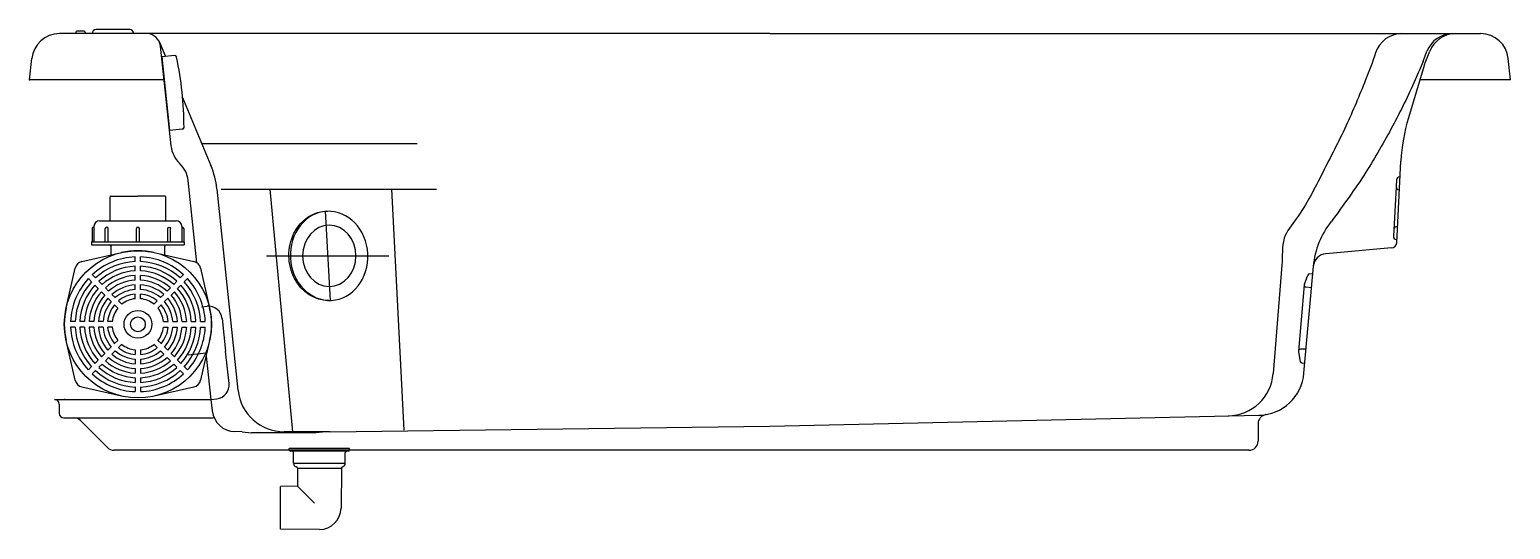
# Model space of a CAD drawing. Header units: millimetres. Extents: x -1244.33 to -1242.73, y 2221.32 to 2221.86.
import ezdxf

# ---------------------------------------------------------------- set-up
doc = ezdxf.new("R2010")
doc.units = ezdxf.units.MM
doc.header["$LTSCALE"] = 10
doc.layers.add('jacuzzi', color=1, linetype='Continuous')

msp = doc.modelspace()

# ---------------------------------------------------------------- linework, layer by layer
at = {"layer": 'jacuzzi'}
for p, q in [((-1244.2769, 2221.8568), (-1244.2769, 2221.8552)), ((-1244.2679, 2221.8578), (-1244.2759, 2221.8578)), ((-1244.2669, 2221.8568), (-1244.2669, 2221.8552)), ((-1244.2187, 2221.8595), (-1244.2551, 2221.8595)), ((-1243.5269, 2221.8552), (-1244.2947, 2221.8552)), ((-1244.2669, 2221.8552), (-1244.2769, 2221.8552)), ((-1244.2144, 2221.8552), (-1244.2594, 2221.8552)), ((-1244.1866, 2221.846), (-1244.1801, 2221.8304)), ((-1244.1741, 2221.7339), (-1244.1855, 2221.8418)), ((-1243.5269, 2221.8552), (-1242.759, 2221.8552)), ((-1244.3269, 2221.8052), (-1244.3246, 2221.8282)), ((-1244.1701, 2221.8315), (-1244.1842, 2221.83)), ((-1244.1842, 2221.83), (-1244.1759, 2221.7504)), ((-1242.8726, 2221.8344), (-1242.8726, 2221.8344)), ((-1242.8213, 2221.8252), (-1242.817, 2221.8362)), ((-1242.7269, 2221.8052), (-1242.7292, 2221.8282)), ((-1242.8197, 2221.822), (-1242.8255, 2221.8026)), ((-1244.1816, 2221.8052), (-1244.3269, 2221.8052)), ((-1242.8255, 2221.8026), (-1242.837, 2221.7644)), ((-1242.7269, 2221.8052), (-1242.8247, 2221.8052)), ((-1244.1616, 2221.7862), (-1244.1309, 2221.7127)), ((-1244.1618, 2221.7519), (-1244.1759, 2221.7504)), ((-1244.1618, 2221.7519), (-1244.162, 2221.7519)), ((-1244.1409, 2221.7365), (-1243.9083, 2221.7365)), ((-1242.8497, 2221.6294), (-1242.8451, 2221.7175)), ((-1244.1462, 2221.6078), (-1244.1556, 2221.6965)), ((-1242.85, 2221.6973), (-1242.8503, 2221.6899)), ((-1242.8465, 2221.7004), (-1242.846, 2221.7004)), ((-1244.1016, 2221.47), (-1244.1244, 2221.6874)), ((-1244.1198, 2221.6874), (-1243.8873, 2221.6874)), ((-1244.0672, 2221.6874), (-1244.0427, 2221.4252)), ((-1243.936, 2221.6874), (-1243.9225, 2221.427)), ((-1242.8503, 2221.6899), (-1242.8531, 2221.6364)), ((-1242.8467, 2221.6864), (-1242.8473, 2221.6864)), ((-1244.0074, 2221.6633), (-1244.0023, 2221.5671)), ((-1242.85, 2221.6329), (-1242.8495, 2221.6329)), ((-1242.8488, 2221.6469), (-1242.8493, 2221.6469)), ((-1242.8552, 2221.6237), (-1242.9262, 2221.6175)), ((-1244.071, 2221.6152), (-1243.9386, 2221.6152)), ((-1242.9737, 2221.6052), (-1242.9831, 2221.4882)), ((-1242.9499, 2221.4887), (-1242.9398, 2221.6039)), ((-1242.9494, 2221.5845), (-1242.9458, 2221.5944)), ((-1242.9405, 2221.5956), (-1242.9435, 2221.5958)), ((-1242.9496, 2221.5838), (-1242.9558, 2221.5123)), ((-1242.9419, 2221.5805), (-1242.9478, 2221.5815)), ((-1244.136, 2221.5102), (-1244.1557, 2221.5081)), ((-1244.1307, 2221.4602), (-1244.136, 2221.5102)), ((-1242.9558, 2221.5116), (-1242.9539, 2221.5012)), ((-1242.9477, 2221.5143), (-1242.9537, 2221.5143)), ((-1242.949, 2221.4991), (-1242.952, 2221.4994)), ((-1244.2999, 2221.4602), (-1244.1307, 2221.4602)), ((-1244.1294, 2221.4477), (-1244.1307, 2221.4602)), ((-1244.2949, 2221.4552), (-1244.2949, 2221.4452)), ((-1244.2899, 2221.4402), (-1244.1299, 2221.4402)), ((-1243.5269, 2221.4313), (-1242.9986, 2221.443)), ((-1244.2428, 2221.4081), (-1244.272, 2221.4373)), ((-1244.0971, 2221.4252), (-1244.1051, 2221.4254)), ((-1244.0971, 2221.4252), (-1244.0871, 2221.4242)), ((-1244.0171, 2221.4242), (-1244.0871, 2221.4242)), ((-1244.0021, 2221.4252), (-1244.0519, 2221.4252)), ((-1244.0071, 2221.4252), (-1244.0171, 2221.4242)), ((-1244.0021, 2221.4252), (-1243.5269, 2221.4313)), ((-1242.9995, 2221.4339), (-1242.9995, 2221.4152)), ((-1243.5269, 2221.4052), (-1244.2357, 2221.4052)), ((-1244.0463, 2221.4057), (-1244.0463, 2221.4072)), ((-1243.9813, 2221.4072), (-1244.0463, 2221.4072)), ((-1243.9828, 2221.4042), (-1244.0448, 2221.4042)), ((-1244.0418, 2221.3912), (-1244.0418, 2221.4027)), ((-1243.9858, 2221.3912), (-1243.9858, 2221.4027)), ((-1243.9813, 2221.4057), (-1243.9813, 2221.4072)), ((-1243.0095, 2221.4052), (-1243.5269, 2221.4052)), ((-1244.0418, 2221.3912), (-1243.9858, 2221.3912)), ((-1244.0375, 2221.3859), (-1244.0373, 2221.3664)), ((-1244.0375, 2221.3859), (-1243.99, 2221.3859)), ((-1243.99, 2221.3859), (-1243.9904, 2221.3428)), ((-1244.0373, 2221.3664), (-1244.0558, 2221.3662)), ((-1244.0558, 2221.3643), (-1244.0558, 2221.3662)), ((-1244.0558, 2221.3216), (-1244.0558, 2221.3648)), ((-1244.0373, 2221.3664), (-1244.019, 2221.348)), ((-1244.0558, 2221.3202), (-1244.0558, 2221.3221)), ((-1244.0138, 2221.3198), (-1244.0558, 2221.3202))]:
    msp.add_line(p, q, dxfattribs=at)
at = {"layer": 'jacuzzi', "ltscale": 0.5}
for p, q in [((-1244.24, 2221.6531), (-1244.24, 2221.6789)), ((-1244.2392, 2221.6797), (-1244.2099, 2221.6797)), ((-1244.1805, 2221.6797), (-1244.2099, 2221.6797)), ((-1244.1798, 2221.6531), (-1244.1798, 2221.6789)), ((-1244.2511, 2221.6531), (-1244.1685, 2221.6531)), ((-1244.2594, 2221.6447), (-1244.2594, 2221.6305)), ((-1244.2579, 2221.6462), (-1244.2578, 2221.6462)), ((-1244.2574, 2221.6468), (-1244.2574, 2221.6313)), ((-1244.2452, 2221.6305), (-1244.2452, 2221.6446)), ((-1244.2421, 2221.6305), (-1244.2421, 2221.6446)), ((-1244.2115, 2221.6305), (-1244.2115, 2221.6446)), ((-1244.2082, 2221.6305), (-1244.2082, 2221.6446)), ((-1244.1776, 2221.6305), (-1244.1776, 2221.6446)), ((-1244.1746, 2221.6305), (-1244.1746, 2221.6446)), ((-1244.1624, 2221.6468), (-1244.1624, 2221.6313)), ((-1244.1619, 2221.6462), (-1244.162, 2221.6462)), ((-1244.1604, 2221.6447), (-1244.1604, 2221.6305)), ((-1244.2704, 2221.6091), (-1244.2275, 2221.6188)), ((-1244.2599, 2221.6305), (-1244.2599, 2221.6272)), ((-1244.2599, 2221.6305), (-1244.1599, 2221.6305)), ((-1244.2599, 2221.6272), (-1244.1599, 2221.6272)), ((-1244.2388, 2221.6163), (-1244.2388, 2221.6257)), ((-1244.1923, 2221.6188), (-1244.1494, 2221.6091)), ((-1244.1809, 2221.6163), (-1244.1809, 2221.6257)), ((-1244.1599, 2221.6305), (-1244.1599, 2221.6272)), ((-1244.2874, 2221.5589), (-1244.2777, 2221.6018)), ((-1244.2129, 2221.609), (-1244.2129, 2221.614)), ((-1244.2129, 2221.599), (-1244.2129, 2221.604)), ((-1244.2069, 2221.609), (-1244.2069, 2221.614)), ((-1244.2069, 2221.599), (-1244.2069, 2221.604)), ((-1244.1421, 2221.6018), (-1244.1324, 2221.5589)), ((-1244.2599, 2221.5871), (-1244.2634, 2221.5906)), ((-1244.2556, 2221.5913), (-1244.2592, 2221.5949)), ((-1244.2486, 2221.5842), (-1244.2521, 2221.5878)), ((-1244.2129, 2221.589), (-1244.2129, 2221.594)), ((-1244.2069, 2221.589), (-1244.2069, 2221.594)), ((-1244.1712, 2221.5842), (-1244.1677, 2221.5878)), ((-1244.1641, 2221.5913), (-1244.1606, 2221.5949)), ((-1244.1599, 2221.5871), (-1244.1564, 2221.5906)), ((-1244.2528, 2221.58), (-1244.2563, 2221.5835)), ((-1244.2457, 2221.5729), (-1244.2493, 2221.5765)), ((-1244.2415, 2221.5772), (-1244.245, 2221.5807)), ((-1244.2386, 2221.5658), (-1244.2422, 2221.5694)), ((-1244.2344, 2221.5701), (-1244.2379, 2221.5736)), ((-1244.2129, 2221.579), (-1244.2129, 2221.584)), ((-1244.2129, 2221.5689), (-1244.2129, 2221.574)), ((-1244.2069, 2221.579), (-1244.2069, 2221.584)), ((-1244.2069, 2221.5689), (-1244.2069, 2221.574)), ((-1244.1854, 2221.5701), (-1244.1818, 2221.5736)), ((-1244.1811, 2221.5658), (-1244.1776, 2221.5694)), ((-1244.1783, 2221.5772), (-1244.1748, 2221.5807)), ((-1244.1741, 2221.5729), (-1244.1705, 2221.5765)), ((-1244.167, 2221.58), (-1244.1634, 2221.5835)), ((-1244.2315, 2221.5587), (-1244.2351, 2221.5623)), ((-1244.2273, 2221.563), (-1244.2308, 2221.5665)), ((-1244.1925, 2221.563), (-1244.1889, 2221.5665)), ((-1244.1882, 2221.5587), (-1244.1847, 2221.5623)), ((-1244.1412, 2221.5602), (-1244.1351, 2221.5608)), ((-1244.2776, 2221.5443), (-1244.2826, 2221.5443)), ((-1244.2776, 2221.5383), (-1244.2826, 2221.5383)), ((-1244.2676, 2221.5443), (-1244.2726, 2221.5443)), ((-1244.2676, 2221.5383), (-1244.2726, 2221.5383)), ((-1244.2576, 2221.5443), (-1244.2626, 2221.5443)), ((-1244.2576, 2221.5383), (-1244.2626, 2221.5383)), ((-1244.2475, 2221.5443), (-1244.2525, 2221.5443)), ((-1244.2475, 2221.5383), (-1244.2525, 2221.5383)), ((-1244.2375, 2221.5443), (-1244.2425, 2221.5443)), ((-1244.2375, 2221.5383), (-1244.2425, 2221.5383)), ((-1244.1823, 2221.5443), (-1244.1773, 2221.5443)), ((-1244.1823, 2221.5383), (-1244.1773, 2221.5383)), ((-1244.1722, 2221.5443), (-1244.1672, 2221.5443)), ((-1244.1722, 2221.5383), (-1244.1672, 2221.5383)), ((-1244.1622, 2221.5443), (-1244.1572, 2221.5443)), ((-1244.1622, 2221.5383), (-1244.1572, 2221.5383)), ((-1244.1522, 2221.5443), (-1244.1472, 2221.5443)), ((-1244.1522, 2221.5383), (-1244.1472, 2221.5383)), ((-1244.1422, 2221.5443), (-1244.1372, 2221.5443)), ((-1244.1422, 2221.5383), (-1244.1372, 2221.5383)), ((-1244.1188, 2221.5474), (-1244.1151, 2221.5124)), ((-1244.2777, 2221.4808), (-1244.2874, 2221.5237)), ((-1244.2315, 2221.5239), (-1244.2351, 2221.5204)), ((-1244.1882, 2221.5239), (-1244.1847, 2221.5204)), ((-1244.1324, 2221.5237), (-1244.1421, 2221.4808)), ((-1244.2457, 2221.5097), (-1244.2493, 2221.5062)), ((-1244.2415, 2221.5055), (-1244.245, 2221.502)), ((-1244.2386, 2221.5168), (-1244.2422, 2221.5133)), ((-1244.2344, 2221.5126), (-1244.2379, 2221.509)), ((-1244.2273, 2221.5197), (-1244.2308, 2221.5161)), ((-1244.2129, 2221.5137), (-1244.2129, 2221.5087)), ((-1244.2069, 2221.5137), (-1244.2069, 2221.5087)), ((-1244.1925, 2221.5197), (-1244.1889, 2221.5161)), ((-1244.1854, 2221.5126), (-1244.1818, 2221.509)), ((-1244.1811, 2221.5168), (-1244.1776, 2221.5133)), ((-1244.1783, 2221.5055), (-1244.1748, 2221.502)), ((-1244.1741, 2221.5097), (-1244.1705, 2221.5062)), ((-1244.1114, 2221.4774), (-1244.1151, 2221.5124)), ((-1244.2599, 2221.4956), (-1244.2634, 2221.492)), ((-1244.2556, 2221.4913), (-1244.2592, 2221.4878)), ((-1244.2528, 2221.5027), (-1244.2563, 2221.4991)), ((-1244.2486, 2221.4984), (-1244.2521, 2221.4949)), ((-1244.2129, 2221.5037), (-1244.2129, 2221.4987)), ((-1244.2129, 2221.4937), (-1244.2129, 2221.4886)), ((-1244.2069, 2221.5037), (-1244.2069, 2221.4987)), ((-1244.2069, 2221.4937), (-1244.2069, 2221.4886)), ((-1244.1712, 2221.4984), (-1244.1677, 2221.4949)), ((-1244.167, 2221.5027), (-1244.1634, 2221.4991)), ((-1244.1641, 2221.4913), (-1244.1606, 2221.4878)), ((-1244.1599, 2221.4956), (-1244.1564, 2221.492)), ((-1244.2275, 2221.4638), (-1244.2704, 2221.4735)), ((-1244.2129, 2221.4836), (-1244.2129, 2221.4786)), ((-1244.2129, 2221.4736), (-1244.2129, 2221.4686)), ((-1244.2069, 2221.4836), (-1244.2069, 2221.4786)), ((-1244.2069, 2221.4736), (-1244.2069, 2221.4686)), ((-1244.1494, 2221.4735), (-1244.1923, 2221.4638)), ((-1244.1307, 2221.4602), (-1244.1246, 2221.4609))]:
    msp.add_line(p, q, dxfattribs=at)
for radius in [0.0795, 0.015, 0.008]:
    msp.add_circle((-1244.2099, 2221.5413), radius, dxfattribs=at)
at = {"layer": 'jacuzzi'}
for centre, radius, start, end in [((-1244.2759, 2221.8568), 0.001, 90, 180), ((-1244.2679, 2221.8568), 0.001, 0, 90), ((-1244.2551, 2221.8552), 0.0043, 90, 180), ((-1244.2187, 2221.8552), 0.0043, 0, 90), ((-1244.2947, 2221.8252), 0.03, 90, 174.2894), ((-1244.2004, 2221.8402), 0.015, 6, 90), ((-1242.844, 2221.8252), 0.03, 90, 162.0973), ((-1242.7891, 2221.8252), 0.03, 90, 158.5447), ((-1242.7861, 2221.8252), 0.03, 90, 158.6689), ((-1242.759, 2221.8252), 0.03, 5.7106, 90), ((-1244.1699, 2221.8295), 0.002, 11.4788, 96), ((-1244.56, 2221.7503), 0.4, 0.5212, 11.4788), ((-1243.4661, 2222.0908), 0.7, 337.4216, 338.6689), ((-1242.6454, 2221.707), 0.2, 163.336, 177), ((-1244.162, 2221.7539), 0.002, 276, 0.5212), ((-1244.1443, 2221.7371), 0.03, 186, 226.7699), ((-1244.1854, 2221.6933), 0.03, 6, 46.7699), ((-1244.214, 2221.678), 0.09, 6, 22.6601), ((-1242.8467, 2221.6971), 0.0033, 87, 177), ((-1242.847, 2221.6897), 0.0033, 177, 266.4081), ((-1242.8502, 2221.596), 0.09, 141.2273, 175), ((-1242.8499, 2221.6362), 0.0033, 177, 267), ((-1242.8495, 2221.6436), 0.0033, 87.5919, 177), ((-1242.9249, 2221.6026), 0.015, 95, 175), ((-1242.8557, 2221.6297), 0.006, 275, 357), ((-1242.8557, 2221.6297), 0.006, 275, 357), ((-1242.9474, 2221.5837), 0.00218, 157.8027, 260), ((-1242.9437, 2221.5937), 0.0022, 85, 160), ((-1242.9537, 2221.5121), 0.00218, 90, 192.1973), ((-1243.033, 2221.4923), 0.05, 271.2702, 355.3812), ((-1242.9997, 2221.493), 0.05, 271.2702, 355), ((-1242.9518, 2221.5016), 0.0022, 190, 265), ((-1244.2999, 2221.4552), 0.005, 0, 90), ((-1244.0519, 2221.4752), 0.05, 186, 270), ((-1244.2899, 2221.4452), 0.005, 180, 270), ((-1244.279, 2221.4302), 0.01, 45, 90), ((-1244.1299, 2221.4452), 0.005, 270, 296.7825), ((-1244.1046, 2221.4504), 0.025, 186, 268.8542), ((-1242.9895, 2221.4339), 0.01, 99.7803, 180), ((-1244.2357, 2221.4152), 0.01, 225, 270), ((-1243.0095, 2221.4152), 0.01, 270, 0), ((-1244.0448, 2221.4057), 0.0015, 180, 270), ((-1244.0433, 2221.4027), 0.0015, 0, 90), ((-1243.9843, 2221.4027), 0.0015, 90, 180), ((-1243.9828, 2221.4057), 0.0015, 270, 0), ((-1244.0379, 2221.3912), 0.0039, 180, 257.8805), ((-1244.039, 2221.3859), 0.0015, 0.5, 77.8805), ((-1243.9885, 2221.3859), 0.0015, 102.1195, 179.5), ((-1243.9897, 2221.3912), 0.0039, 282.1195, 0), ((-1244.0136, 2221.343), 0.0232, 269.5, 359.5)]:
    msp.add_arc(centre, radius, start, end, dxfattribs=at)
at = {"layer": 'jacuzzi', "ltscale": 0.5}
for centre, radius, start, end in [((-1244.2392, 2221.6789), 0.000762, 90, 180), ((-1244.1805, 2221.6789), 0.000762, 0, 90), ((-1244.2511, 2221.6468), 0.0063, 90, 180), ((-1244.1687, 2221.6468), 0.0063, 0, 90), ((-1244.2579, 2221.6447), 0.0015, 90, 180), ((-1244.2578, 2221.6466), 0.0004, 270, 0), ((-1244.2099, 2221.6446), 0.00165, 0, 180), ((-1244.162, 2221.6466), 0.0004, 180, 270), ((-1244.1619, 2221.6447), 0.0015, 0, 90), ((-1244.2581, 2221.6312), 0.000684, 272.0095, 9.8027), ((-1244.2404, 2221.6257), 0.00152, 0, 90), ((-1244.2099, 2221.5413), 0.0795, 77.2042, 102.7958), ((-1244.1794, 2221.6257), 0.00152, 90, 180), ((-1244.1617, 2221.6312), 0.000684, 170.1973, 267.9905), ((-1244.2683, 2221.5997), 0.00965, 102.7958, 167.2042), ((-1244.2099, 2221.5413), 0.0728, 92.3628, 132.6372), ((-1244.2099, 2221.5413), 0.0678, 92.5373, 132.4627), ((-1244.2099, 2221.5413), 0.0628, 92.7396, 132.2604), ((-1244.2099, 2221.5413), 0.0728, 47.3628, 87.6372), ((-1244.2099, 2221.5413), 0.0678, 47.5373, 87.4627), ((-1244.2099, 2221.5413), 0.0628, 47.7396, 87.2604), ((-1244.1515, 2221.5997), 0.00965, 12.7958, 77.2042), ((-1244.2099, 2221.5413), 0.0728, 137.3628, 177.6372), ((-1244.2099, 2221.5413), 0.0678, 137.5373, 177.4627), ((-1244.2099, 2221.5413), 0.0578, 92.9769, 132.0231), ((-1244.2099, 2221.5413), 0.0528, 93.2593, 131.7407), ((-1244.2099, 2221.5413), 0.0478, 93.6009, 131.3991), ((-1244.2099, 2221.5413), 0.0578, 47.9769, 87.0231), ((-1244.2099, 2221.5413), 0.0528, 48.2593, 86.7407), ((-1244.2099, 2221.5413), 0.0478, 48.6009, 86.3991), ((-1244.2099, 2221.5413), 0.0678, 2.5373, 42.4627), ((-1244.2099, 2221.5413), 0.0728, 2.3628, 42.6372), ((-1244.2099, 2221.5413), 0.0628, 137.7396, 177.2604), ((-1244.2099, 2221.5413), 0.0578, 137.9769, 177.0231), ((-1244.2099, 2221.5413), 0.0528, 138.2593, 176.7407), ((-1244.2099, 2221.5413), 0.0478, 138.6009, 176.3991), ((-1244.2099, 2221.5413), 0.0428, 139.0225, 175.9775), ((-1244.2099, 2221.5413), 0.0428, 94.0225, 130.9775), ((-1244.2099, 2221.5413), 0.0378, 94.5561, 130.4439), ((-1244.2099, 2221.5413), 0.0328, 95.2532, 129.7468), ((-1244.2099, 2221.5413), 0.0278, 96.2026, 128.7974), ((-1244.2099, 2221.5413), 0.0428, 49.0225, 85.9775), ((-1244.2099, 2221.5413), 0.0378, 49.5561, 85.4439), ((-1244.2099, 2221.5413), 0.0328, 50.2532, 84.7468), ((-1244.2099, 2221.5413), 0.0278, 51.2026, 83.7974), ((-1244.2099, 2221.5413), 0.0428, 4.0225, 40.9775), ((-1244.2099, 2221.5413), 0.0478, 3.6009, 41.3991), ((-1244.2099, 2221.5413), 0.0528, 3.2593, 41.7407), ((-1244.2099, 2221.5413), 0.0578, 2.9769, 42.0231), ((-1244.2099, 2221.5413), 0.0628, 2.7396, 42.2604), ((-1244.2099, 2221.5413), 0.0795, 167.2042, 192.7958), ((-1244.2099, 2221.5413), 0.0378, 139.5561, 175.4439), ((-1244.2099, 2221.5413), 0.0328, 140.2532, 174.7468), ((-1244.2099, 2221.5413), 0.0278, 141.2026, 173.7974), ((-1244.2099, 2221.5413), 0.0278, 6.2026, 38.7974), ((-1244.2099, 2221.5413), 0.0328, 5.2532, 39.7468), ((-1244.2099, 2221.5413), 0.0378, 4.5561, 40.4439), ((-1244.1337, 2221.5458), 0.015, 6, 95.5), ((-1244.2099, 2221.5413), 0.0795, 347.2042, 12.7958), ((-1244.2099, 2221.5413), 0.0728, 182.3628, 222.6372), ((-1244.2099, 2221.5413), 0.0678, 182.5373, 222.4627), ((-1244.2099, 2221.5413), 0.0628, 182.7396, 222.2604), ((-1244.2099, 2221.5413), 0.0578, 182.9769, 222.0231), ((-1244.2099, 2221.5413), 0.0528, 183.2593, 221.7407), ((-1244.2099, 2221.5413), 0.0478, 183.6009, 221.3991), ((-1244.2099, 2221.5413), 0.0428, 184.0225, 220.9775), ((-1244.2099, 2221.5413), 0.0378, 184.5561, 220.4439), ((-1244.2099, 2221.5413), 0.0328, 185.2532, 219.7468), ((-1244.2099, 2221.5413), 0.0278, 186.2026, 218.7974), ((-1244.2099, 2221.5413), 0.0278, 321.2026, 353.7974), ((-1244.2099, 2221.5413), 0.0328, 320.2532, 354.7468), ((-1244.2099, 2221.5413), 0.0378, 319.5561, 355.4439), ((-1244.2099, 2221.5413), 0.0428, 319.0225, 355.9775), ((-1244.2099, 2221.5413), 0.0478, 318.6009, 356.3991), ((-1244.2099, 2221.5413), 0.0528, 318.2593, 356.7407), ((-1244.2099, 2221.5413), 0.0578, 317.9769, 357.0231), ((-1244.2099, 2221.5413), 0.0628, 317.7396, 357.2604), ((-1244.2099, 2221.5413), 0.0678, 317.5373, 357.4627), ((-1244.2099, 2221.5413), 0.0728, 317.3628, 357.6372), ((-1244.2099, 2221.5413), 0.0478, 228.6009, 266.3991), ((-1244.2099, 2221.5413), 0.0428, 229.0225, 265.9775), ((-1244.2099, 2221.5413), 0.0378, 229.5561, 265.4439), ((-1244.2099, 2221.5413), 0.0328, 230.2532, 264.7468), ((-1244.2099, 2221.5413), 0.0278, 231.2026, 263.7974), ((-1244.2099, 2221.5413), 0.0278, 276.2026, 308.7974), ((-1244.2099, 2221.5413), 0.0328, 275.2532, 309.7468), ((-1244.2099, 2221.5413), 0.0378, 274.5561, 310.4439), ((-1244.2099, 2221.5413), 0.0428, 274.0225, 310.9775), ((-1244.2099, 2221.5413), 0.0478, 273.6009, 311.3991), ((-1244.2099, 2221.5413), 0.0678, 227.5373, 267.4627), ((-1244.2099, 2221.5413), 0.0628, 227.7396, 267.2604), ((-1244.2099, 2221.5413), 0.0578, 227.9769, 267.0231), ((-1244.2099, 2221.5413), 0.0528, 228.2593, 266.7407), ((-1244.2099, 2221.5413), 0.0528, 273.2593, 311.7407), ((-1244.2099, 2221.5413), 0.0578, 272.9769, 312.0231), ((-1244.2099, 2221.5413), 0.0628, 272.7396, 312.2604), ((-1244.2099, 2221.5413), 0.0678, 272.5373, 312.4627), ((-1244.2683, 2221.483), 0.00965, 192.7958, 257.2042), ((-1244.2099, 2221.5413), 0.0728, 227.3628, 267.6372), ((-1244.2099, 2221.5413), 0.0728, 272.3628, 312.6372), ((-1244.1515, 2221.483), 0.00965, 282.7958, 347.2042), ((-1244.1263, 2221.4758), 0.015, 276.5, 6)]:
    msp.add_arc(centre, radius, start, end, dxfattribs=at)
at = {"layer": 'jacuzzi', "extrusion": (0, 0, -1)}
for centre, major_axis, ratio in [((-1244.0033, 2221.6152), (-0.0025, 0.0481), 0.869596), ((-1244.0031, 2221.6152), (0, -0.0331), 0.869591)]:
    msp.add_ellipse(centre, major_axis=major_axis, ratio=ratio, dxfattribs=at)
msp.add_ellipse((-1244.0048, 2221.6152), major_axis=(-0.0025, 0.0481), ratio=0.869596, start_param=3.169421, end_param=6.346691, dxfattribs=at)
at = {"layer": 'jacuzzi', "ltscale": 0.5}
msp.add_ellipse((-1244.2436, 2221.6446), major_axis=(0, 0.00165), ratio=0.913483, start_param=-1.570796, end_param=1.570796, dxfattribs=at)
at = {"layer": 'jacuzzi', "ltscale": 0.5, "extrusion": (0, 0, -1)}
msp.add_ellipse((-1244.1761, 2221.6446), major_axis=(0, 0.00165), ratio=0.913483, start_param=-1.570796, end_param=1.570796, dxfattribs=at)
at = {"layer": 'jacuzzi'}
for points, knots in [([(-1242.8726, 2221.8344), (-1242.8756, 2221.8245), (-1242.8862, 2221.7979), (-1242.9041, 2221.7545), (-1242.9302, 2221.7047), (-1242.9503, 2221.6638), (-1242.9753, 2221.6341), (-1242.9729, 2221.6149), (-1242.9737, 2221.6052)], [21.425312, 21.425312, 21.425312, 21.425312, 52.471738, 106.830657, 162.701363, 220.331331, 244.935261, 274.100951, 274.100951, 274.100951, 274.100951]), ([(-1242.8213, 2221.8252), (-1242.824, 2221.8185), (-1242.8339, 2221.7947), (-1242.8541, 2221.7545), (-1242.8834, 2221.7028), (-1242.9075, 2221.6698), (-1242.9203, 2221.6524)], [32.126108, 32.126108, 32.126108, 32.126108, 53.804238, 109.503729, 167.012393, 231.842856, 231.842856, 231.842856, 231.842856])]:
    msp.add_open_spline(points, degree=3, knots=knots, dxfattribs=at)
for p in [(-1244.3269, 2221.8052), (-1244.2891, 2221.4602)]:
    msp.add_point(p, dxfattribs=at)

doc.saveas('drawing.dxf')
